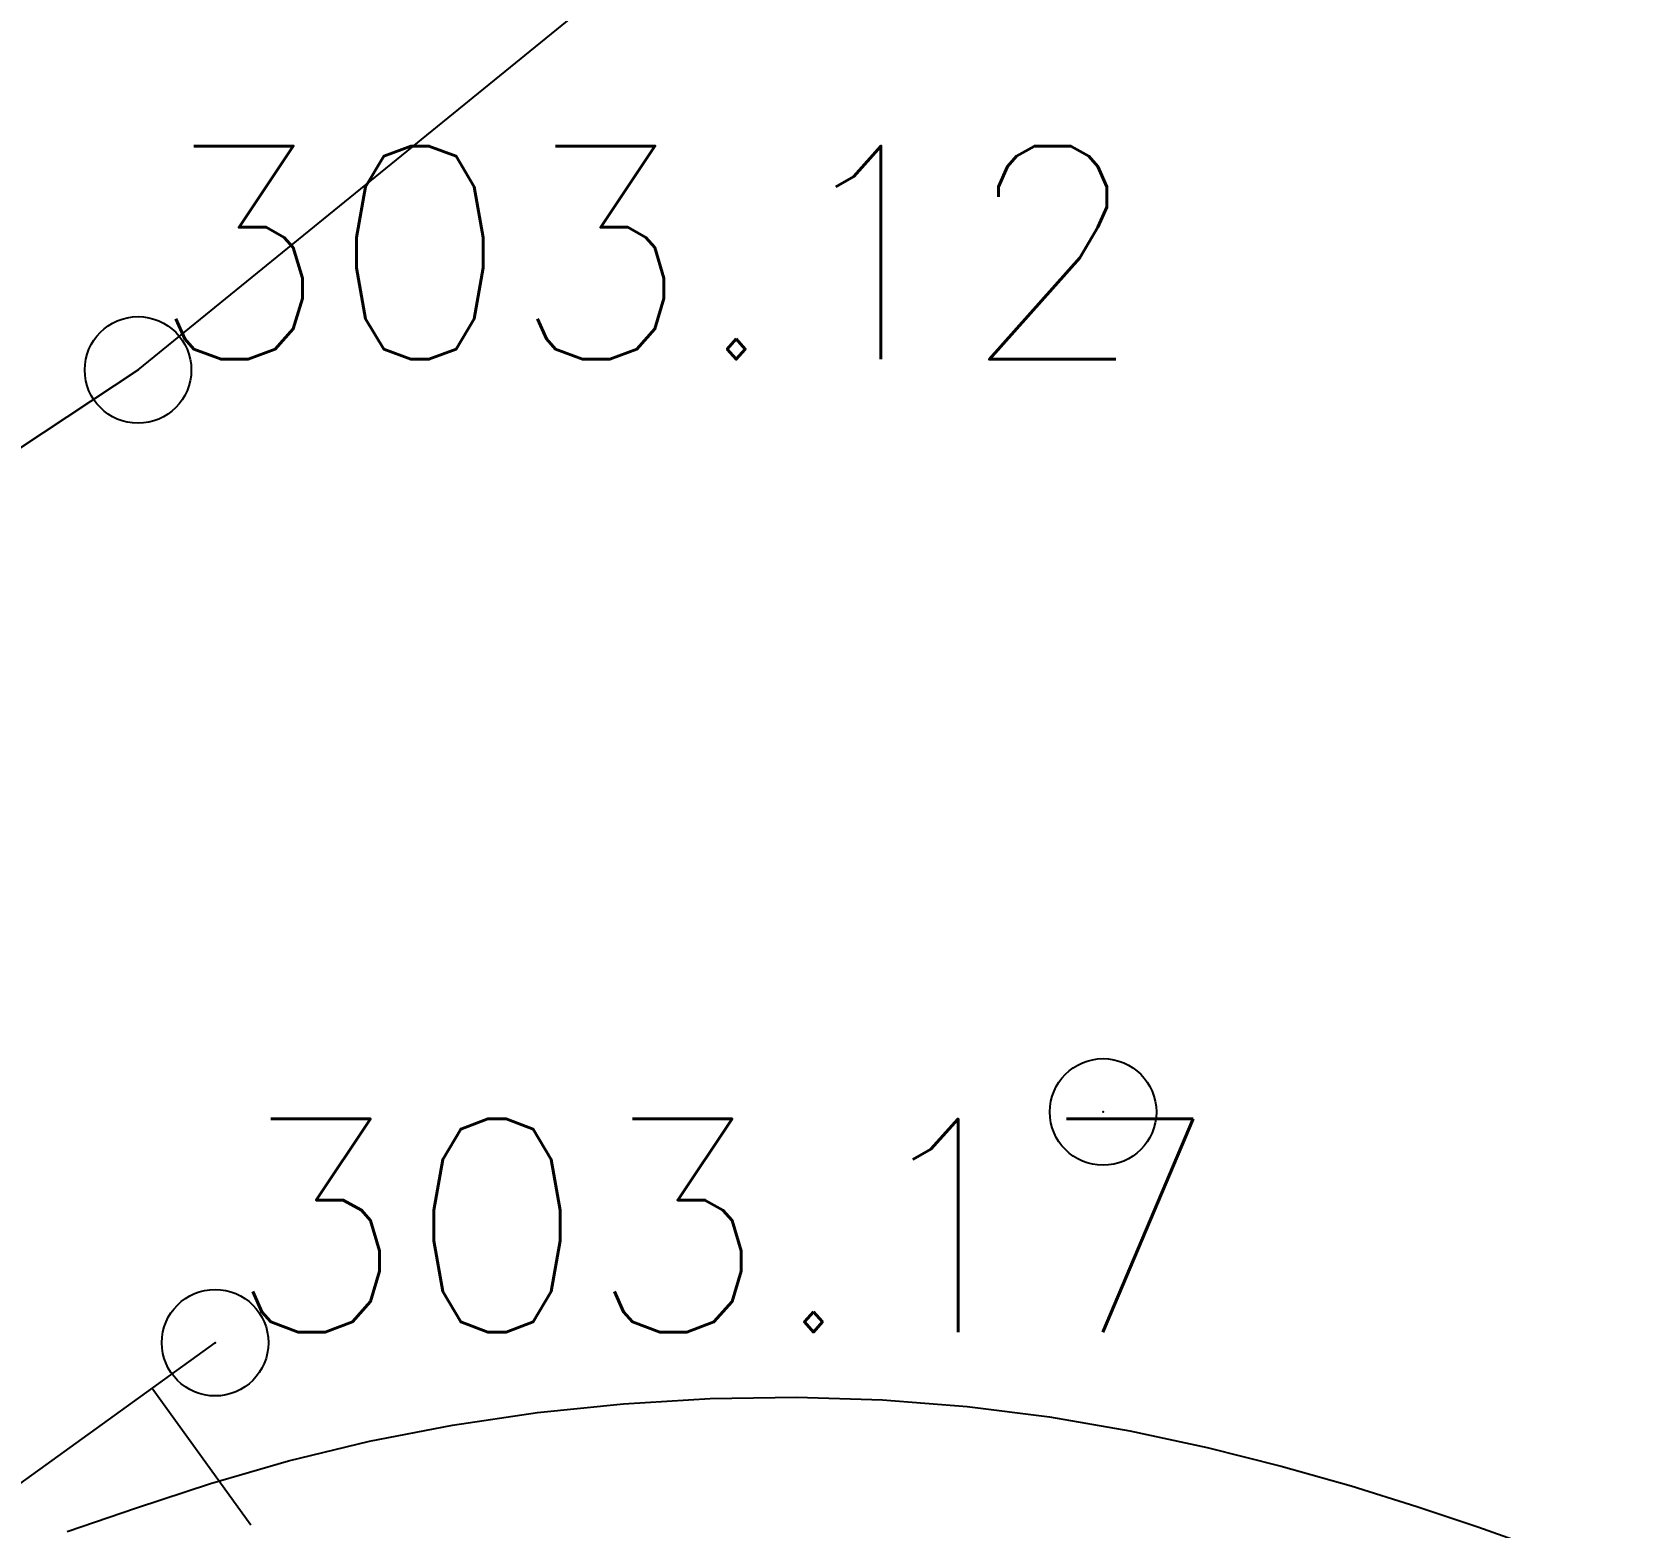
# Model space of a CAD drawing. Header units: millimetres. Extents: x 524954 to 526204, y 9523489 to 9524010.
# Drawn here: x 525971.9 to 525979.38, y 9523812.16 to 9523819.18 of the extents above; entities that cross this region are included whole.
import ezdxf

# ---------------------------------------------------------------- set-up
doc = ezdxf.new("R2010")
doc.units = ezdxf.units.MM
doc.header["$PDMODE"] = 32
doc.header["$PDSIZE"] = 0.5
for name, color, linetype in [('CN_01_00', 3, 'Continuous'), ('Haut_Talus', 30, 'Continuous'), ('Talus', 2, 'Continuous'), ('TopoAlt', 3, 'Continuous'), ('TOPOJIS', 7, 'Continuous')]:
    doc.layers.add(name, color=color, linetype=linetype)
doc.layers.add('Trottoir', color=7, linetype='Continuous', true_color=0xff6666)
doc.styles.add('Simplex 1.0', font='Simplex.shx', dxfattribs={"width": 0.99, "height": 1})

# ---------------------------------------------------------------- blocks, each defined once
blk = doc.blocks.new('TCPOINT M')
at = {"color": 0}
blk.add_point((0, 0), dxfattribs=at)
at = {"layer": 'TopoAlt', "style": 'Simplex 1.0', "width": 0.99}
blk.add_attdef('ALT', (0.15, 0.15), '', height=1, dxfattribs=at)

msp = doc.modelspace()

# ---------------------------------------------------------------- linework, layer by layer
at = {"layer": 'CN_01_00', "elevation": 303, "flags": 128}
msp.add_lwpolyline([(525972.0656, 9523812.1434), (525972.391, 9523812.2557), (525972.7385, 9523812.3694), (525973.104, 9523812.4757), (525973.4836, 9523812.5675), (525973.8742, 9523812.643), (525974.2729, 9523812.7018), (525974.6769, 9523812.7434), (525975.0834, 9523812.7675), (525975.4894, 9523812.7737), (525975.8921, 9523812.7616), (525976.2888, 9523812.7307), (525976.6765, 9523812.6813), (525977.053, 9523812.616), (525977.4159, 9523812.5381), (525977.7629, 9523812.4509), (525978.0918, 9523812.3576), (525978.4003, 9523812.2614), (525978.686, 9523812.1657), (525978.9466, 9523812.0738)], dxfattribs=at)
at = {"layer": 'Haut_Talus', "flags": 128}
msp.add_lwpolyline([(525947.4242, 9523798.2626), (525957.4289, 9523803.5076), (525962.6904, 9523806.3648), (525969.0349, 9523810.3425), (525972.7599, 9523813.0296)], dxfattribs=at)
at = {"layer": 'Talus'}
msp.add_line((525972.4641, 9523812.8162), (525972.9268, 9523812.1748), dxfattribs=at)
at = {"layer": 'Trottoir', "flags": 128}
msp.add_lwpolyline([(525946.48, 9523802.409), (525949.133, 9523803.6844), (525950.9987, 9523804.5063), (525954.5766, 9523806.2882), (525957.242, 9523807.5023), (525959.8492, 9523809.1948), (525964.162, 9523811.9004), (525967.2245, 9523814.173), (525972.398, 9523817.5928), (525974.8335, 9523819.5732), (525977.0493, 9523821.4634), (525979.3258, 9523823.4051), (525979.3258, 9523823.4051), (525981.3658, 9523825.3518), (525983.7329, 9523827.5441), (525985.5474, 9523829.4189), (525989.7508, 9523834.1818), (525992.3743, 9523837.5457), (525995.7286, 9523842.0812), (525998.3836, 9523846.0099), (526006.9397, 9523861.0255), (526013.7832, 9523873.0958)], dxfattribs=at)

# ---------------------------------------------------------------- block references
at = {"layer": 'TOPOJIS'}
ref = msp.add_blockref('TCPOINT M', (525972.398, 9523817.5928, 303.12), dxfattribs=at)
ref.add_attrib('ALT', '303.12', (525972.448, 9523817.6428, 303.12), dxfattribs={"layer": 'TopoAlt', "height": 1, "style": 'Simplex 1.0', "width": 0.99})
msp.add_blockref('TCPOINT M', (525976.9275, 9523814.1121, 303.48), dxfattribs=at)
ref = msp.add_blockref('TCPOINT M', (525972.7599, 9523813.0296, 303.17), dxfattribs=at)
ref.add_attrib('ALT', '303.17', (525972.8099, 9523813.0796, 303.17), dxfattribs={"layer": 'TopoAlt', "height": 1, "style": 'Simplex 1.0', "width": 0.99})

doc.saveas('drawing.dxf')
